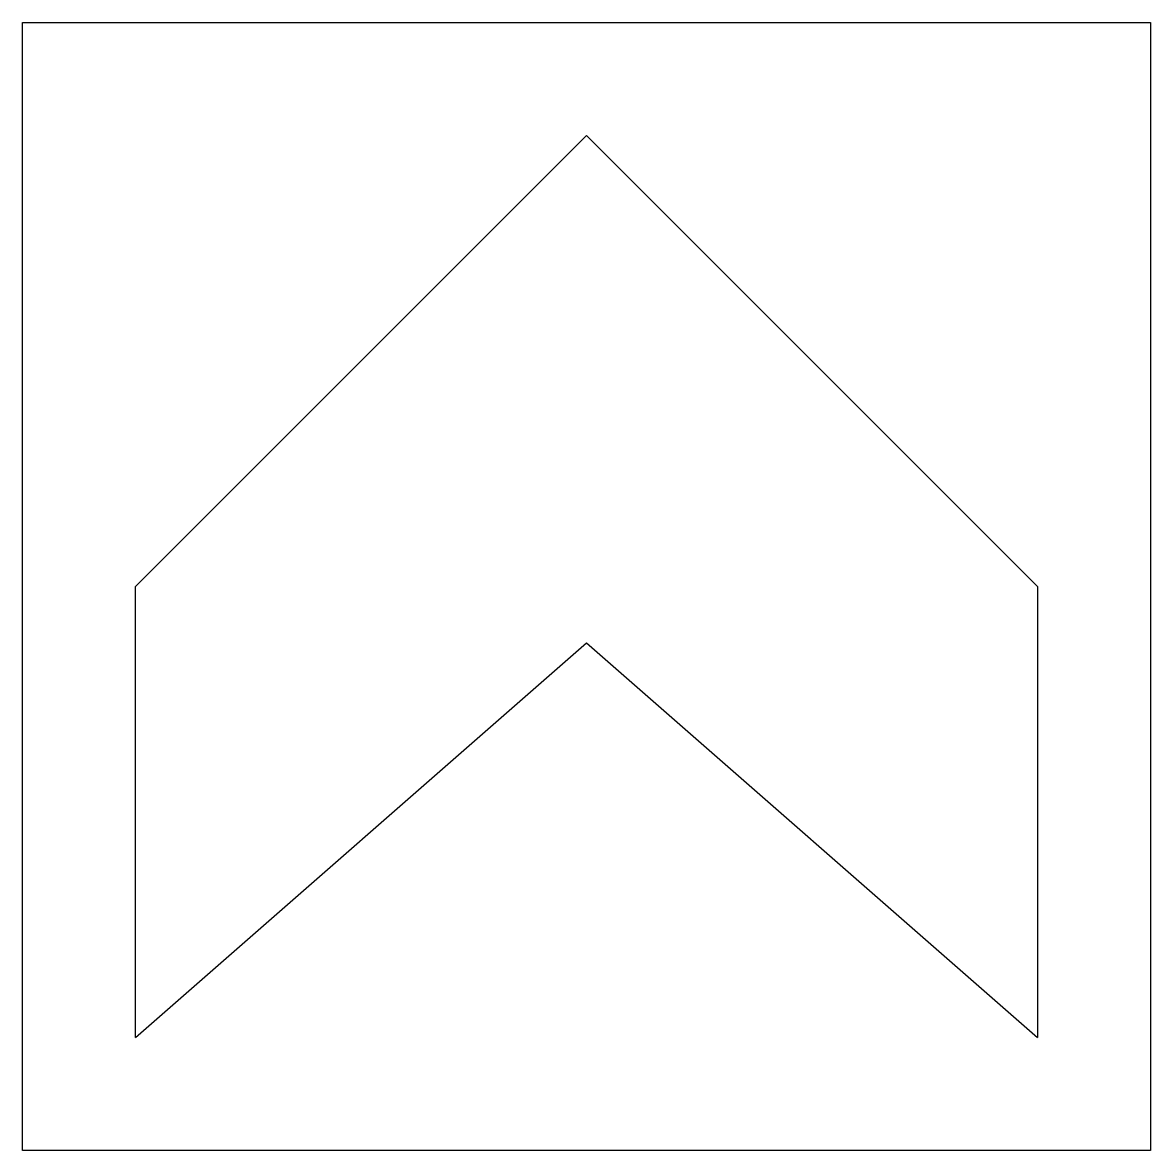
# Model space of a CAD drawing. Header units: millimetres. Extents: x -10 to 10, y -10 to 10.
import ezdxf

# ---------------------------------------------------------------- set-up
doc = ezdxf.new("R2010")
doc.units = ezdxf.units.MM
doc.layers.get('0').update_dxf_attribs({"color": 8, "lineweight": 25, "true_color": 0x808080})

msp = doc.modelspace()

# ---------------------------------------------------------------- linework, layer by layer
for p, q in [((-10, 10), (10, 10)), ((-10, -10), (-10, 10)), ((10, 10), (10, -10)), ((-8, 0), (0, 8)), ((0, 8), (8, 0)), ((-8, -8), (-8, 0)), ((8, 0), (8, -8)), ((-8, -8), (0, -1)), ((0, -1), (8, -8)), ((10, -10), (-10, -10))]:
    msp.add_line(p, q)

doc.saveas('drawing.dxf')
